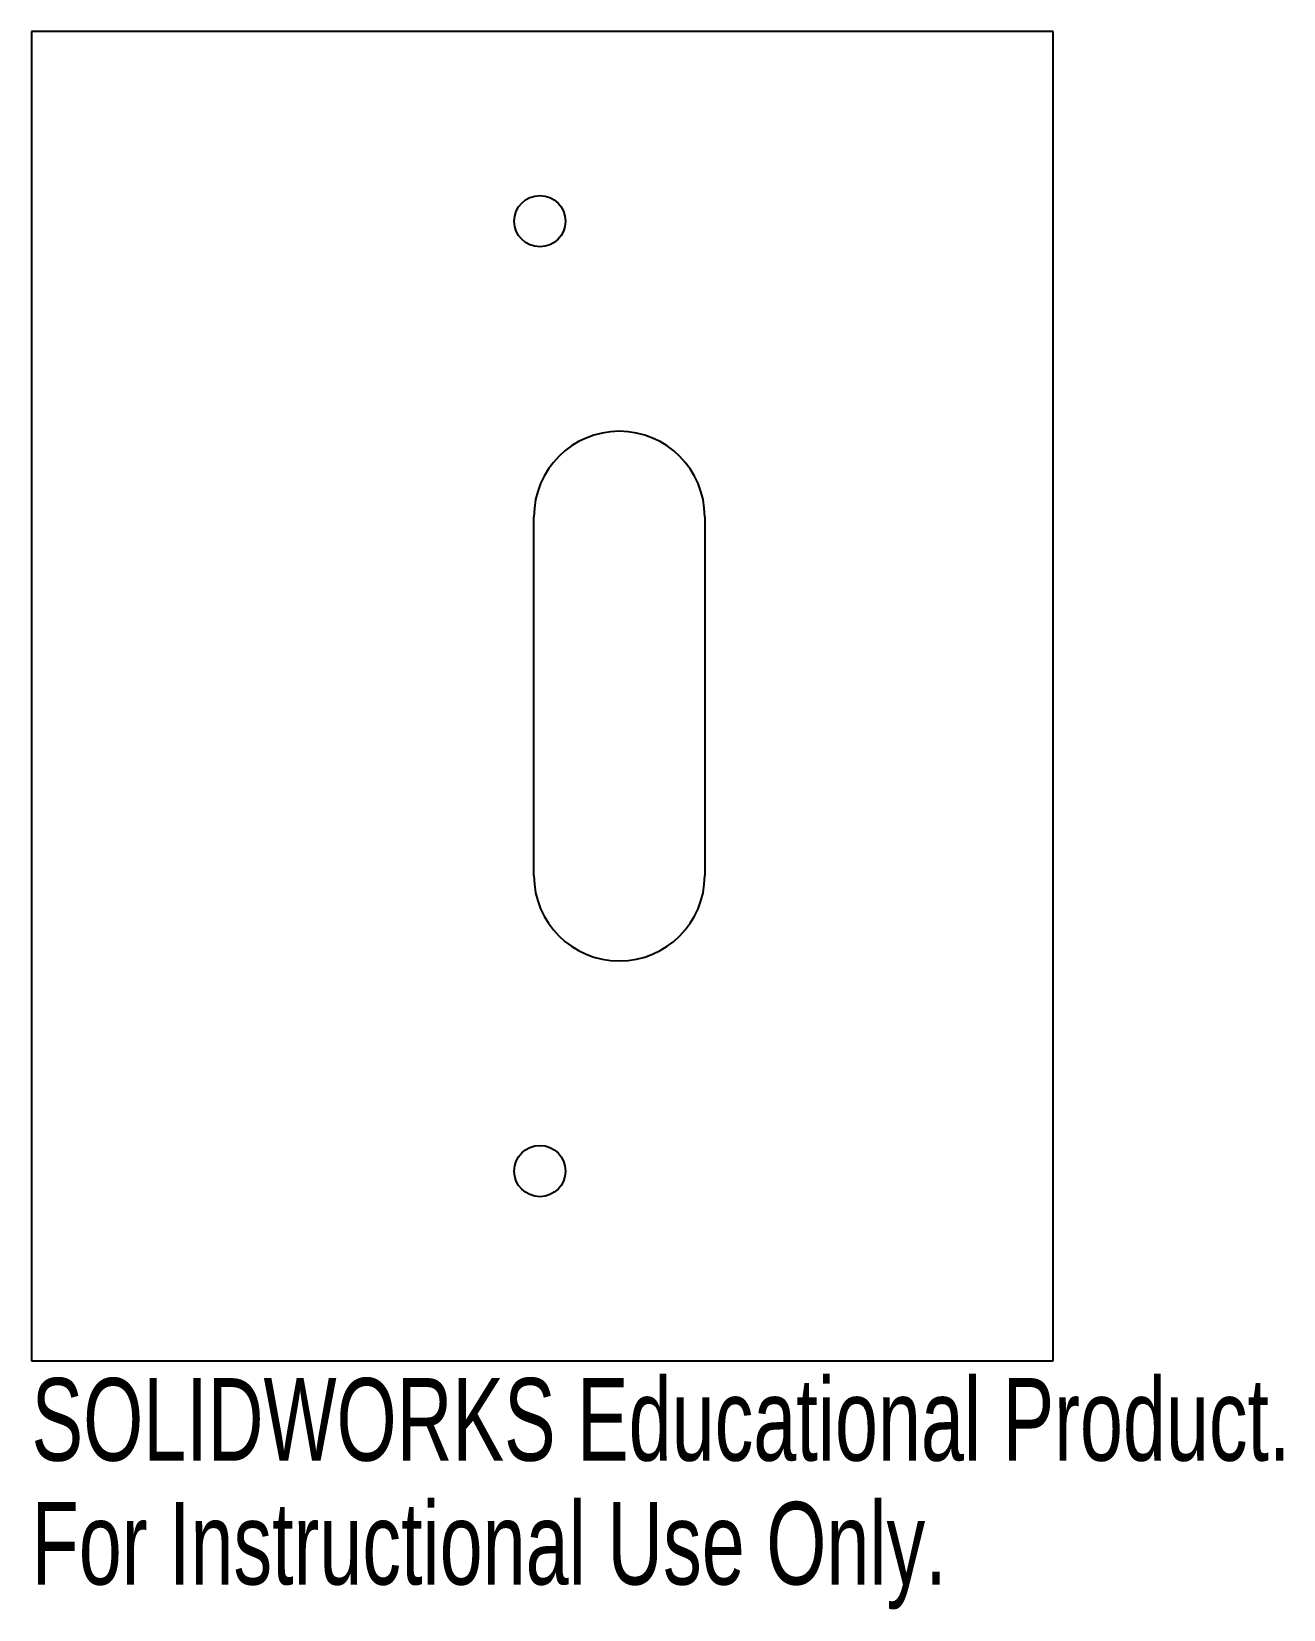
# Model space of a CAD drawing. Header units: millimetres. Extents: x -29.9 to 43.4, y -53.5 to 38.9.
import ezdxf

# ---------------------------------------------------------------- set-up
doc = ezdxf.new("R2010")
doc.units = ezdxf.units.MM
doc.styles.add('SLDTEXTSTYLE0', font='TXT', dxfattribs={"width": 0.7})

msp = doc.modelspace()

# ---------------------------------------------------------------- linework, layer by layer
at = {"color": 7, "linetype": 'Continuous', "lineweight": 25}
for p, q in [((-29.9, 38.9), (-29.9, -38.9)), ((29.9, 38.9), (-29.9, 38.9)), ((29.9, -38.9), (29.9, 38.9)), ((-0.5, -10.5), (-0.5, 10.5)), ((9.5, 10.5), (9.5, -10.5)), ((-29.9, -38.9), (29.9, -38.9))]:
    msp.add_line(p, q, dxfattribs=at)
for centre in [(-0.15, 27.8), (-0.15, -27.8)]:
    msp.add_circle(centre, 1.5, dxfattribs=at)
for centre, start, end in [((4.5, 10.5), 0, 180), ((4.5, -10.5), 180, 0)]:
    msp.add_arc(centre, 5, start, end, dxfattribs=at)

# ---------------------------------------------------------------- texts
at = {"color": 7, "linetype": 'Continuous', "char_height": 4.83362, "attachment_point": 1, "style": 'SLDTEXTSTYLE0'}
for s, insert in [('SOLIDWORKS Educational Product.', (-29.9, -39.92)), ('For Instructional Use Only.', (-29.9, -47.17))]:
    msp.add_mtext(s, dxfattribs=dict(at, insert=insert))

doc.saveas('drawing.dxf')
